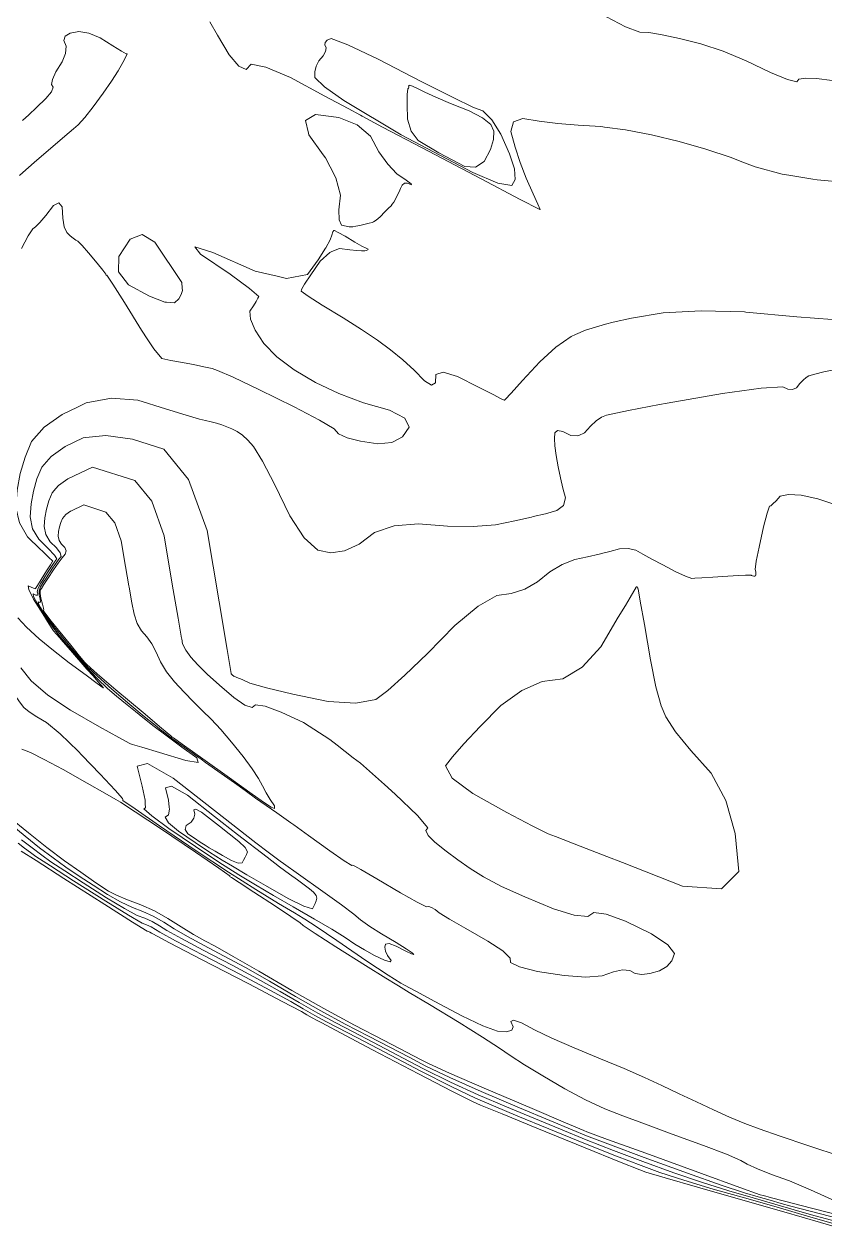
# Model space of a CAD drawing. Header units: inches. Extents: x 1337389 to 1347141, y 407035 to 414577.
# Drawn here: x 1342552 to 1343262, y 408949 to 410020 of the extents above; entities that cross this region are included whole.
import ezdxf

# ---------------------------------------------------------------- set-up
doc = ezdxf.new("R2010")
doc.units = ezdxf.units.IN
doc.header["$MEASUREMENT"] = 0
doc.layers.add('Topo', color=7, linetype='Continuous', lineweight=15, true_color=0x459900)

msp = doc.modelspace()

# ---------------------------------------------------------------- linework, layer by layer
at = {"layer": 'Topo'}
for p, q in [((1343064.7611, 409928.9399, 755), (1343066.3519, 409928.732, 755)), ((1342828.1339, 409883.6719, 755), (1342822.988, 409893.548, 755)), ((1342691.5111, 409790.7089, 750), (1342691.903, 409785.893, 750)), ((1342579.178, 409540.8151, 735), (1342580.2859, 409542.423, 735)), ((1342829.386, 409380.358, 735), (1342843.551, 409369.2599, 735)), ((1342720.356, 409317.3091, 745), (1342740.9679, 409301.19, 745))]:
    msp.add_line(p, q, dxfattribs=at)
for points, elevation in [([(1342980.9019, 410073.5678), (1342983.4881, 410072.8039), (1342998.942, 410066.629), (1343012.3561, 410059.45), (1343028.3599, 410050.3441), (1343046.955, 410039.312), (1343068.1389, 410026.3531), (1343084.9759, 410017.5541), (1343097.4668, 410012.9141), (1343105.61, 410012.4319), (1343109.1269, 410011.8701)], 760), ([(1342716.483, 410021.893), (1342723.2151, 410010.214), (1342733.6269, 409992.7831), (1342742.0391, 409982.6598), (1342748.4501, 409979.8451), (1342752.8599, 409984.338), (1342765.965, 409981.8978), (1342787.7639, 409972.5261), (1342818.258, 409956.22), (1342839.013, 409945.093), (1342850.029, 409939.1459), (1342851.305, 409938.3779), (1342869.5258, 409928.7211), (1342904.691, 409910.1741), (1342956.8, 409882.7391), (1342991.57, 409864.5081), (1343009.0019, 409855.4799), (1343009.0959, 409855.6561), (1343007.0989, 409860.3639), (1343003.0132, 409869.6042), (1342996.8351, 409883.376), (1342991.48, 409897.1611), (1342986.9449, 409910.9611), (1342983.2331, 409924.7741), (1342985.57, 409933.1998), (1342993.955, 409936.237), (1343008.3899, 409933.8861), (1343024.7339, 409931.9211), (1343042.9861, 409930.3421), (1343063.146, 409929.1501), (1343064.7611, 409928.9399)], 755), ([(1342550.399, 409934.4411), (1342555.7449, 409939.55), (1342562.5579, 409946.053), (1342570.838, 409953.9501), (1342575.8359, 409959.986), (1342577.55, 409964.1609), (1342575.9811, 409966.4749), (1342576.7691, 409970.9649), (1342579.915, 409977.6308), (1342585.4179, 409986.4732), (1342588.4212, 409994.078), (1342588.9239, 410000.4451), (1342586.9279, 410005.5751), (1342588.169, 410009.444), (1342592.6459, 410012.0511), (1342600.361, 410013.3969), (1342609.224, 410011.974), (1342619.2361, 410007.7811), (1342630.3948, 410000.8181), (1342638.071, 409996.1169), (1342642.2631, 409993.6759), (1342642.9718, 409993.4959), (1342641.9919, 409990.904), (1342639.3249, 409985.901), (1342634.968, 409978.487), (1342629.1102, 409969.445), (1342621.749, 409958.7781), (1342612.8859, 409946.4831), (1342605.543, 409937.1171), (1342599.7209, 409930.6779), (1342595.418, 409927.1669), (1342587.8668, 409920.7541), (1342577.066, 409911.439), (1342563.016, 409899.2219), (1342553.1809, 409890.627), (1342547.5599, 409885.6538)], 755), ([(1343109.1269, 410011.8701), (1343117.3389, 410010.5571), (1343132.6552, 410007.288), (1343151.5571, 410002.626), (1343171.337, 409996.019), (1343191.9948, 409987.4669), (1343213.5309, 409976.9708), (1343228.475, 409970.7619), (1343236.8269, 409968.8391), (1343238.586, 409971.202), (1343244.3659, 409972.1573), (1343254.167, 409971.7029), (1343267.9889, 409969.839)], 760), ([(1342803.905, 409923.2068), (1342801.3099, 409934.6441), (1342810.1609, 409939.7219), (1342830.7509, 409937.1482), (1342846.9749, 409930.8011), (1342858.8311, 409920.6791), (1342866.3191, 409906.7829), (1342874.0967, 409895.648), (1342882.1619, 409887.2739), (1342890.5168, 409881.6591), (1342894.8879, 409878.3951), (1342895.2761, 409877.4801), (1342891.68, 409878.9149), (1342888.8551, 409878.85), (1342886.801, 409877.286), (1342885.5161, 409874.221), (1342884.0981, 409871.0947), (1342882.5448, 409867.9088), (1342880.858, 409864.6608), (1342879.37, 409862.076), (1342878.0811, 409860.153), (1342876.9919, 409858.8919), (1342874.8219, 409856.6471), (1342871.5719, 409853.4171), (1342867.241, 409849.2021), (1342863.903, 409846.2498), (1342861.558, 409844.56), (1342860.206, 409844.133), (1342857.7369, 409843.4741), (1342854.1509, 409842.584), (1342849.4489, 409841.463), (1342845.7899, 409840.6949), (1342843.1749, 409840.2799), (1342840.0309, 409840.1561)], 755), ([(1343066.3519, 409928.732), (1343084.7949, 409926.33), (1343107.9338, 409921.882), (1343132.5098, 409915.8199)], 755), ([(1342816.9439, 409904.1561), (1342804.1979, 409921.915), (1342803.905, 409923.2068)], 755), ([(1343132.5098, 409915.8199), (1343132.563, 409915.8069), (1343156.0829, 409909.0421), (1343178.4929, 409901.5862), (1343188.025, 409897.9402)], 755), ([(1342822.988, 409893.548), (1342818.827, 409901.5331), (1342816.9439, 409904.1561)], 755), ([(1343188.025, 409897.9402), (1343199.7929, 409893.4398), (1343223.9019, 409887.028), (1343229.705, 409886.0201)], 755), ([(1342840.0309, 409840.1561), (1342833.058, 409841.6941), (1342831.1651, 409846.5059), (1342830.8659, 409855.3599), (1342832.16, 409868.2559), (1342828.147, 409883.647), (1342828.1339, 409883.6719)], 755), ([(1343229.705, 409886.0201), (1343250.8201, 409882.351), (1343254.92, 409881.9449)], 755), ([(1343254.92, 409881.9449), (1343280.5471, 409879.409), (1343302.7231, 409876.9351), (1343317.3461, 409874.9301), (1343324.4181, 409873.393), (1343330.193, 409872.3089), (1343334.6719, 409871.676), (1343337.855, 409871.4971), (1343340.6878, 409870.3229), (1343343.1721, 409868.154), (1343345.3061, 409864.9909), (1343345.6681, 409861.8359), (1343344.258, 409858.6889), (1343341.076, 409855.5501), (1343337.0729, 409846.408), (1343332.2502, 409831.2629), (1343326.6071, 409810.1169), (1343322.454, 409793.464), (1343319.7911, 409781.3049), (1343318.6181, 409773.6411), (1343321.1531, 409765.509), (1343327.3961, 409756.91), (1343337.3482, 409747.8429), (1343342.12, 409743.3871)], 755), ([(1342661.4259, 409739.9831), (1342655.798, 409748.443), (1342640.5581, 409773.0641), (1342630.304, 409789.3858), (1342625.0371, 409797.409), (1342624.7549, 409797.134), (1342624.529, 409797.1849), (1342624.3571, 409797.5621), (1342624.2392, 409798.2639), (1342621.6031, 409801.7761), (1342616.448, 409808.0979), (1342608.7733, 409817.2289), (1342603.061, 409823.663), (1342599.3119, 409827.3981), (1342597.5251, 409828.4351), (1342595.3119, 409830.0519), (1342592.674, 409832.249), (1342589.609, 409835.0271), (1342587.3591, 409840.2139), (1342585.9221, 409847.811), (1342585.2979, 409857.818), (1342582.607, 409861.5771), (1342577.8491, 409859.0891), (1342571.0231, 409850.353), (1342565.6908, 409844.019), (1342561.855, 409840.0867), (1342559.513, 409838.5561), (1342555.371, 409832.1939), (1342549.429, 409821)], 750), ([(1342677.8261, 409773.36), (1342676.4741, 409773.487), (1342662.901, 409778.8241), (1342644.365, 409788.6901), (1342635.3181, 409800.3611), (1342635.7598, 409813.8339), (1342645.6919, 409829.111), (1342656.301, 409833.3312), (1342667.586, 409826.4948), (1342691.5111, 409790.7089)], 750), ([(1342851.1889, 409823.1841), (1342844.9572, 409826.74), (1342836.256, 409831.855), (1342830.263, 409835.282), (1342826.9791, 409837.021), (1342826.403, 409837.0731), (1342825.5491, 409835.684), (1342824.4179, 409832.8559), (1342823.01, 409828.5879), (1342819.1732, 409821.6637)], 750), ([(1342776.1301, 409796.3639), (1342756.4689, 409800.9509), (1342719.1301, 409817.3759), (1342702.989, 409822.3781), (1342708.046, 409815.9569), (1342734.301, 409798.1139), (1342751.531, 409785.6411), (1342759.7351, 409778.5399), (1342758.914, 409776.811), (1342757.326, 409774.042), (1342754.9718, 409770.2351), (1342751.852, 409765.3889), (1342752.3641, 409758.1769), (1342756.5089, 409748.5989), (1342764.287, 409736.656), (1342775.8159, 409724.9121), (1342791.0961, 409713.3689), (1342810.1278, 409702.0241), (1342830.582, 409692.299), (1342852.456, 409684.1908), (1342875.7519, 409677.7021), (1342889.2821, 409670.481), (1342893.046, 409662.5269), (1342887.0441, 409653.841), (1342879.5872, 409649.813)], 750), ([(1342819.1732, 409821.6637), (1342818.9829, 409821.3219), (1342812.3381, 409811.0561), (1342803.073, 409797.7909), (1342784.4508, 409794.4229), (1342776.1301, 409796.3639)], 750), ([(1342798.016, 409785.2179), (1342800.3829, 409789.2341), (1342805.9462, 409797.6869), (1342814.2259, 409809.7609), (1342822.722, 409817.4829), (1342824.5061, 409818.1731)], 750), ([(1342824.5061, 409818.1731), (1342831.4351, 409820.8539), (1342840.364, 409819.874), (1342846.8149, 409819.2139), (1342850.786, 409818.8751), (1342852.278, 409818.8561), (1342853.693, 409819.0067), (1342855.0289, 409819.3289), (1342856.2881, 409819.821), (1342856.6951, 409820.2951), (1342856.2501, 409820.7502), (1342854.954, 409821.1879), (1342851.1889, 409823.1841)], 750), ([(1342691.903, 409785.893), (1342692.086, 409783.6551), (1342691.062, 409780.0629), (1342688.7281, 409776.4049), (1342685.0828, 409772.6812), (1342677.8261, 409773.36)], 750), ([(1343040.6248, 409744.6581), (1343036.7302, 409742.9191), (1343023.1949, 409733.5789), (1343008.8478, 409720.578), (1342993.6881, 409703.9149), (1342983.4938, 409692.7168), (1342978.2661, 409686.982), (1342978.0018, 409686.7109), (1342977.7541, 409686.5429), (1342977.5198, 409686.4759), (1342977.301, 409686.5121), (1342976.733, 409686.7401), (1342975.815, 409687.1599), (1342974.5479, 409687.771), (1342967.476, 409691.3539), (1342954.5979, 409697.9082), (1342935.9149, 409707.4339), (1342923.317, 409711.245), (1342916.8051, 409709.34), (1342916.3789, 409701.721), (1342913.0061, 409699.7851), (1342906.6871, 409703.534), (1342897.4222, 409712.966), (1342887.372, 409722.1469), (1342876.5381, 409731.075), (1342864.9181, 409739.7511), (1342850.947, 409749.263), (1342834.624, 409759.6121), (1342815.9491, 409770.797), (1342803.543, 409778.657), (1342797.4048, 409783.193), (1342797.536, 409784.4031), (1342798.016, 409785.2179)], 750), ([(1343190.47, 409764.6719), (1343151.9281, 409765.793), (1343118.1519, 409763.9509), (1343090.163, 409759.114), (1343074.069, 409755.5171)], 750), ([(1343341.995, 409685.142), (1343338.5492, 409693.8238), (1343332.394, 409707.1091), (1343327.4701, 409715.0591), (1343323.7781, 409717.6759), (1343318.146, 409723.6341), (1343310.575, 409732.933), (1343301.0629, 409745.574), (1343293.6819, 409753.793), (1343288.4301, 409757.592), (1343285.3067, 409756.9709), (1343268.11, 409757.938), (1343236.8371, 409760.495), (1343191.489, 409764.642), (1343190.47, 409764.6719)], 750), ([(1343074.069, 409755.5171), (1343067.2629, 409753.9959), (1343049.452, 409748.5979), (1343040.6248, 409744.6581)], 750), ([(1342879.5872, 409649.813), (1342877.8361, 409648.8669), (1342865.4201, 409647.605), (1342849.7979, 409650.055), (1342838.1041, 409653.0879), (1342830.3391, 409656.7039), (1342826.5029, 409660.9041), (1342813.4468, 409668.849), (1342791.1711, 409680.54), (1342759.676, 409695.975), (1342737.031, 409706.7659), (1342723.2351, 409712.913), (1342718.2879, 409714.4139), (1342711.169, 409716.1141), (1342701.8792, 409718.0131), (1342690.4168, 409720.1111), (1342681.8959, 409721.689), (1342676.3159, 409722.746), (1342673.6781, 409723.2842), (1342666.838, 409731.8491), (1342661.4259, 409739.9831)], 750), ([(1343271.4491, 409713.755), (1343260.6341, 409711.602), (1343252.6232, 409709.662), (1343247.415, 409707.9369), (1343245.011, 409706.4259), (1343242.38, 409704.1829), (1343239.5242, 409701.2079), (1343236.4411, 409697.5012), (1343232.907, 409695.801), (1343228.9211, 409696.1079), (1343224.483, 409698.4219), (1343205.131, 409697.1319), (1343170.8669, 409692.2369), (1343121.689, 409683.738), (1343115.1301, 409682.5279)], 745), ([(1342599.082, 409680.3911), (1342585.503, 409673.856), (1342569.3599, 409662.404), (1342558.382, 409649.752), (1342552.5661, 409635.901), (1342548.3159, 409621.552), (1342545.63, 409606.704), (1342544.5087, 409591.3561), (1342547.5079, 409577.5231), (1342554.6261, 409565.2048), (1342565.8639, 409554.4009), (1342567.9439, 409552.3891)], 745), ([(1343003.0049, 409583.1348), (1343001.526, 409582.777), (1342986.792, 409579.4989), (1342969.6991, 409575.933), (1342949.7651, 409574.3131), (1342926.99, 409574.6369), (1342901.3739, 409576.907), (1342879.7828, 409575.017), (1342862.2149, 409568.9659), (1342848.6718, 409558.7559), (1342835.8301, 409552.741), (1342823.6869, 409550.9219), (1342812.245, 409553.2981), (1342800.1011, 409564.2479), (1342787.254, 409583.773), (1342773.705, 409611.8719), (1342762.9979, 409632.4367), (1342755.133, 409645.4701), (1342750.11, 409650.969), (1342745.2369, 409655.3809), (1342740.5151, 409658.7082), (1342735.9439, 409660.9488), (1342731.3971, 409662.8971), (1342726.8748, 409664.5539), (1342722.3779, 409665.9189), (1342717.577, 409667.2219), (1342712.4721, 409668.4629), (1342707.062, 409669.6419), (1342695.2851, 409673.0432), (1342677.1399, 409678.6679), (1342652.627, 409686.515), (1342629.1841, 409688.328), (1342606.8091, 409684.1087), (1342599.082, 409680.3911)], 745), ([(1343115.1301, 409682.5279), (1343087.4383, 409677.4179), (1343068.1118, 409673.275), (1343063.7111, 409671.3109), (1343058.9929, 409668.0401), (1343053.9562, 409663.462), (1343048.6021, 409657.5772), (1343043.5251, 409655.213)], 745), ([(1343043.5251, 409655.213), (1343042.7141, 409654.8361), (1343036.2911, 409655.2381), (1343029.334, 409658.7851), (1343024.605, 409659.5171), (1343022.1039, 409657.434), (1343021.8291, 409652.535), (1343022.252, 409645.881), (1343023.3731, 409637.4719), (1343025.1899, 409627.3068), (1343027.1721, 409617.6459), (1343029.3188, 409608.4891), (1343031.63, 409599.836), (1343029.8309, 409593.165), (1343023.923, 409588.476), (1343013.903, 409585.7698), (1343003.0049, 409583.1348)], 745), ([(1342579.0129, 409543.4511), (1342579.7968, 409544.5059), (1342580.7339, 409545.614), (1342578.5248, 409549.078), (1342573.171, 409554.8949), (1342564.67, 409563.067), (1342559.286, 409572.385), (1342557.0181, 409582.848), (1342557.865, 409594.457), (1342559.8971, 409605.689), (1342563.1119, 409616.5428), (1342567.5111, 409627.0188), (1342575.815, 409636.589), (1342588.0249, 409645.252), (1342604.141, 409653.007), (1342606.563, 409653.2761)], 740), ([(1342606.563, 409653.2761), (1342624.1019, 409655.227), (1342647.9091, 409651.91), (1342675.56, 409643.059), (1342697.5471, 409616.059), (1342713.867, 409570.913), (1342724.523, 409507.6189), (1342731.64, 409465.351), (1342735.22, 409444.108), (1342735.2609, 409443.89), (1342735.378, 409443.6468), (1342735.5709, 409443.3809), (1342735.839, 409443.089), (1342736.203, 409442.7349), (1342736.6631, 409442.319), (1342737.2191, 409441.8389), (1342737.635, 409441.5541), (1342737.9101, 409441.4639), (1342738.0449, 409441.5669), (1342740.3909, 409440.5989), (1342744.9469, 409438.5589), (1342751.7139, 409435.447), (1342766.6979, 409431.1981), (1342789.901, 409425.8121), (1342821.3212, 409419.2869), (1342845.8281, 409417.6219), (1342863.423, 409420.816), (1342874.1051, 409428.87), (1342889.3619, 409442.531), (1342909.194, 409461.8), (1342933.6021, 409486.6761), (1342954.1061, 409503.8109), (1342970.7079, 409513.2058), (1342983.4071, 409514.8588), (1342995.4901, 409518.8909), (1343006.958, 409525.3007), (1343017.8099, 409534.0899), (1343028.7861, 409540.73), (1343039.8872, 409545.22), (1343051.1109, 409547.5611), (1343061.4441, 409549.8919), (1343064.9119, 409550.744)], 740), ([(1342579.9218, 409608.069), (1342582.27, 409610.7751), (1342590.5479, 409616.647), (1342612.3998, 409627.163)], 735), ([(1342612.3998, 409627.163), (1342649.8932, 409615.161), (1342664.7989, 409596.856), (1342675.8641, 409566.2491), (1342683.087, 409523.3379), (1342688.225, 409493.045), (1342691.2771, 409475.3681), (1342691.3988, 409474.7309)], 735), ([(1342580.2859, 409542.423), (1342580.2939, 409542.4352), (1342582.614, 409545.5578), (1342584.427, 409547.7039), (1342583.7141, 409550.981), (1342580.477, 409555.389), (1342574.7142, 409560.9299), (1342571.0641, 409567.247), (1342569.526, 409574.341), (1342570.101, 409582.2111), (1342571.4781, 409589.825), (1342573.6572, 409597.184), (1342576.64, 409604.2868), (1342579.9218, 409608.069)], 735), ([(1342592.9689, 409587.971), (1342593.07, 409588.0429), (1342604.542, 409593.5641)], 730), ([(1342604.542, 409593.5641), (1342624.2261, 409587.2628), (1342632.0509, 409577.6529), (1342637.8601, 409561.585), (1342641.6518, 409539.0571), (1342644.6441, 409521.7031)], 730), ([(1343064.9119, 409550.744), (1343070.8851, 409552.2122), (1343079.435, 409554.5221), (1343087.167, 409554.9001), (1343094.079, 409553.348), (1343100.173, 409549.8658), (1343108.1169, 409545.528), (1343117.91, 409540.334), (1343129.5518, 409534.2849), (1343138.165, 409530.288), (1343143.7508, 409528.3419), (1343146.3082, 409528.4479), (1343152.4511, 409528.801), (1343162.1801, 409529.4021), (1343175.4939, 409530.2499), (1343185.1681, 409530.8519), (1343191.203, 409531.206), (1343193.5989, 409531.3141), (1343195.2388, 409531.3609), (1343196.1249, 409531.3488), (1343196.2561, 409531.2748), (1343196.708, 409531.0709), (1343197.482, 409530.734), (1343198.5768, 409530.267), (1343199.441, 409530.2241), (1343200.0739, 409530.6061), (1343200.4759, 409531.4139), (1343200.5571, 409532.6179), (1343200.317, 409534.221), (1343199.757, 409536.2211), (1343200.7391, 409543.5381), (1343203.265, 409556.1729), (1343207.3332, 409574.1261), (1343210.42, 409586.2239), (1343212.523, 409592.4699), (1343213.6439, 409592.8621), (1343215.6101, 409594.459), (1343218.422, 409597.2609), (1343222.0779, 409601.2689), (1343229.461, 409602.866), (1343240.5691, 409602.0551), (1343255.404, 409598.8341), (1343268.663, 409594.638)], 740), ([(1342644.6441, 409521.7031), (1342644.8099, 409520.7379), (1342647.334, 409506.6279), (1342649.2239, 409496.7259), (1342652.05, 409488.423), (1342655.8111, 409481.721), (1342660.5079, 409476.6189), (1342664.876, 409470.3479), (1342668.9139, 409462.909), (1342672.6221, 409454.3012), (1342677.983, 409445.54), (1342684.9951, 409436.6272), (1342693.6588, 409427.561), (1342701.9751, 409419.0361), (1342709.9421, 409411.0509), (1342717.5621, 409403.6069), (1342726.0979, 409394.332), (1342735.5511, 409383.228), (1342745.9211, 409370.294), (1342753.953, 409359.4989), (1342759.6469, 409350.843), (1342763.0021, 409344.3258), (1342766.441, 409338.1002), (1342769.9631, 409332.163), (1342773.5691, 409326.5169), (1342773.7869, 409324.269), (1342770.616, 409325.419), (1342764.0561, 409329.9671), (1342751.8039, 409338.62), (1342733.8611, 409351.377), (1342710.2248, 409368.2401), (1342694.0428, 409379.7842), (1342685.313, 409386.01), (1342684.0361, 409386.919), (1342683.017, 409387.6572), (1342682.2579, 409388.2259), (1342681.759, 409388.624), (1342673.3891, 409395.665), (1342657.148, 409409.348), (1342633.0381, 409429.6739), (1342616.414, 409443.856), (1342607.2761, 409451.8929), (1342605.6251, 409453.7869), (1342600.8791, 409459.5309), (1342593.0381, 409469.125), (1342582.1021, 409482.5691), (1342574.505, 409492.0271), (1342570.2468, 409497.4991), (1342569.3261, 409498.9841), (1342568.8379, 409499.9201), (1342568.7811, 409500.306), (1342569.1551, 409500.143), (1342568.917, 409501.864), (1342568.0671, 409505.4709), (1342566.604, 409510.962), (1342565.9359, 409515.108), (1342566.063, 409517.9088), (1342566.985, 409519.365), (1342569.247, 409522.848), (1342572.852, 409528.3568), (1342577.797, 409535.893), (1342581.9899, 409541.9779), (1342585.431, 409546.6111), (1342588.12, 409549.7927), (1342588.9039, 409552.8841), (1342587.783, 409555.8839), (1342584.7581, 409558.7921), (1342582.8409, 409562.1091), (1342582.0339, 409565.8332), (1342582.3359, 409569.965), (1342583.059, 409573.9618), (1342584.203, 409577.825), (1342585.769, 409581.5542), (1342588.724, 409584.9599), (1342592.9689, 409587.971)], 730), ([(1342432.873, 409570.734), (1342432.8881, 409570.7262), (1342439.0138, 409563.696), (1342446.58, 409554.15), (1342455.587, 409542.0891), (1342466.0328, 409527.5128), (1342474.159, 409516.381), (1342479.963, 409508.6939), (1342483.4471, 409504.45), (1342487.2589, 409500.4951), (1342491.3991, 409496.8291), (1342495.8679, 409493.452), (1342503.8651, 409483.566), (1342515.3889, 409467.1731), (1342530.4419, 409444.271), (1342541.449, 409427.7759), (1342548.409, 409417.6869), (1342551.323, 409414.005), (1342556.1367, 409409.9298), (1342562.85, 409405.4608), (1342571.4629, 409400.599), (1342583.7261, 409390.4991), (1342599.639, 409375.1621), (1342602.9499, 409371.6799)], 735), ([(1342567.9439, 409552.3891), (1342573.336, 409547.174), (1342577.0409, 409543.5251), (1342576.98, 409543.4531), (1342576.9028, 409543.3482), (1342576.8079, 409543.211), (1342576.6961, 409543.0399), (1342574.9749, 409540.3261), (1342571.646, 409535.0691), (1342566.7071, 409527.2681), (1342563.4298, 409522.0079), (1342561.816, 409519.289), (1342561.8629, 409519.1122), (1342560.7821, 409519.4799), (1342558.5721, 409520.3921), (1342555.2341, 409521.8479), (1342555.7419, 409518.407), (1342560.096, 409510.0682), (1342568.297, 409496.8309), (1342573.9788, 409487.742), (1342577.142, 409482.8011), (1342577.7861, 409482.009), (1342583.0479, 409475.94), (1342586.3091, 409472.195)], 745), ([(1342564.3679, 409506.788), (1342564.2649, 409507.4868), (1342565.6269, 409506.892), (1342566.2049, 409507.736), (1342565.9991, 409510.0181), (1342565.0078, 409513.7379), (1342565.1011, 409517.4078), (1342566.2779, 409521.029), (1342568.538, 409524.6), (1342571.1571, 409528.674), (1342574.1331, 409533.252), (1342577.4671, 409538.3321), (1342579.178, 409540.8151)], 735), ([(1342568.2439, 409526.915), (1342570.0921, 409529.8339), (1342573.066, 409534.5001), (1342575.415, 409538.146), (1342577.1368, 409540.772), (1342578.5979, 409542.8909), (1342579.0129, 409543.4511)], 740), ([(1342560.0639, 409514.531), (1342562.0998, 409513.6418), (1342563.4931, 409513.6081), (1342563.9308, 409514.5651), (1342563.412, 409516.514), (1342564.2661, 409519.7081), (1342566.4919, 409524.148), (1342568.2439, 409526.915)], 740), ([(1343084.7419, 409504.472), (1343088.9102, 409511.4931), (1343094.198, 409520.4562), (1343094.3419, 409520.8109), (1343094.5238, 409521.0029), (1343094.7451, 409521.03), (1343095.265, 409520.7587)], 735), ([(1343095.265, 409520.7587), (1343095.455, 409520.3711), (1343095.605, 409520.0511), (1343095.8091, 409519.6059), (1343096.0682, 409519.034), (1343098.005, 409508.29), (1343101.618, 409487.373), (1343106.908, 409456.2841), (1343111.82, 409432.2718), (1343116.3531, 409415.3379), (1343120.509, 409405.482), (1343129.2911, 409392.2641), (1343142.7, 409375.6861), (1343160.7362, 409355.7469), (1343173.8702, 409331.2359), (1343182.103, 409302.1521), (1343184.836, 409274.5361)], 735), ([(1342579.688, 409481.6262), (1342578.7949, 409482.724), (1342574.154, 409489.1701), (1342568.9469, 409497.0532), (1342563.173, 409506.373), (1342560.107, 409512.2449), (1342559.7492, 409514.6679), (1342560.0639, 409514.531)], 740), ([(1342569.869, 409496.8919), (1342569.5969, 409497.276), (1342566.25, 409502.679), (1342564.4721, 409506.082), (1342564.3679, 409506.788)], 735), ([(1342673.8639, 409393.2572), (1342667.7982, 409398.0919), (1342658.239, 409405.957), (1342645.4191, 409416.6681), (1342629.339, 409430.224), (1342616.6411, 409441.53), (1342607.3259, 409450.584), (1342601.3919, 409457.3888), (1342594.935, 409465.0001), (1342587.9539, 409473.4199), (1342580.4491, 409482.6459), (1342574.3301, 409490.599), (1342569.869, 409496.8919)], 735), ([(1343068.271, 409281.701), (1343044.715, 409290.8572), (1343022.7461, 409299.3808), (1343016.4071, 409301.816), (1343002.0818, 409308.9792), (1342979.7739, 409320.872), (1342949.4799, 409337.494), (1342931.3279, 409351.237), (1342925.3179, 409362.1009), (1342931.4491, 409370.0871), (1342941.687, 409381.6791), (1342956.0309, 409396.8782), (1342974.4809, 409415.683), (1342992.8252, 409429.006), (1343011.0631, 409436.8479), (1343029.196, 409439.2092), (1343046.476, 409449.508), (1343062.9029, 409467.7459), (1343078.479, 409493.923), (1343084.7419, 409504.472)], 735), ([(1342612.789, 409441.817), (1342617.097, 409436.877), (1342621.9514, 409431.3163), (1342621.9919, 409431.2841), (1342622.0328, 409431.2501), (1342622.0913, 409431.1953), (1342622.0401, 409431.193), (1342621.9588, 409431.2209), (1342621.8461, 409431.2622), (1342621.7019, 409431.3168), (1342616.6122, 409435.0609), (1342606.5769, 409442.4948), (1342591.596, 409453.6192), (1342577.7866, 409464.4121), (1342565.1487, 409474.876), (1342553.6829, 409485.0101), (1342546.1041, 409493.501)], 745), ([(1342650.5759, 409410.1962), (1342643.0889, 409416.2499), (1342633.69, 409423.9881), (1342625.641, 409430.774), (1342616.8691, 409439.2029), (1342607.3751, 409449.275), (1342597.16, 409460.99), (1342588.9921, 409470.47), (1342582.8701, 409477.7139), (1342579.688, 409481.6262)], 740), ([(1342586.3091, 409472.195), (1342592.928, 409464.5921), (1342607.425, 409447.9662), (1342612.789, 409441.817)], 745), ([(1342691.3988, 409474.7309), (1342692.243, 409470.308), (1342694.9629, 409464.6791), (1342699.437, 409458.482), (1342705.665, 409451.717), (1342714.12, 409443.4959), (1342724.8021, 409433.8201), (1342737.7112, 409422.689), (1342747.361, 409416.0701), (1342753.7541, 409413.964), (1342756.889, 409416.37), (1342765.5402, 409414.9579), (1342773.8391, 409411.8929)], 735), ([(1342548.811, 409449.0039), (1342557.9671, 409437.434), (1342572.6342, 409424.8859), (1342592.8121, 409411.362), (1342618.5001, 409396.861), (1342635.8249, 409387.1169), (1342644.788, 409382.131), (1342645.389, 409381.9031), (1342646.0808, 409381.67), (1342646.8632, 409381.432), (1342647.7361, 409381.1901), (1342656.055, 409378.6651), (1342671.819, 409373.8569), (1342695.0289, 409366.7659), (1342706.0349, 409365.2161), (1342704.8372, 409369.2079), (1342691.435, 409378.7408), (1342678.4681, 409388.31), (1342665.935, 409397.9161), (1342653.8381, 409407.559), (1342650.5759, 409410.1962)], 740), ([(1342773.8391, 409411.8929), (1342779.7051, 409409.7269), (1342799.385, 409400.6781), (1342822.7579, 409385.5499), (1342829.386, 409380.358)], 735), ([(1342708.6299, 409367.9679), (1342696.4889, 409376.603), (1342683.661, 409385.9081), (1342674.0969, 409393.0711), (1342673.8639, 409393.2572)], 735), ([(1342549.8009, 409376.9609), (1342557.3399, 409373.9129), (1342569.4829, 409367.8492), (1342586.2291, 409358.77), (1342607.5789, 409346.674), (1342623.18, 409337.8412), (1342633.034, 409332.272), (1342637.14, 409329.9649), (1342650.2981, 409321.391), (1342672.51, 409306.5489), (1342703.7739, 409285.4388), (1342724.427, 409271.3299), (1342734.4671, 409264.2209), (1342733.8939, 409264.1121), (1342733.8639, 409263.8969), (1342734.3738, 409263.5759), (1342735.427, 409263.1479), (1342742.4719, 409258.6909), (1342755.511, 409250.2051), (1342774.5422, 409237.688), (1342788.1559, 409228.5669), (1342796.353, 409222.8419), (1342799.1308, 409220.5119), (1342809.7201, 409213.4498), (1342828.1191, 409201.6559), (1342854.3281, 409185.1307), (1342872.2957, 409173.8531), (1342882.0229, 409167.824), (1342883.5077, 409167.0419), (1342893.219, 409161.202), (1342911.1567, 409150.3022), (1342937.3209, 409134.342), (1342957.9499, 409121.515), (1342973.0439, 409111.8198), (1342982.602, 409105.2571), (1342995.4419, 409097.038), (1343011.5653, 409087.1632), (1343030.969, 409075.633), (1343049.2799, 409065.8961), (1343066.496, 409057.9529), (1343082.6181, 409051.804), (1343102.5759, 409044.3319), (1343126.371, 409035.5361), (1343154.0019, 409025.4171), (1343174.284, 409017.5848), (1343187.2159, 409012.0412), (1343192.799, 409008.7841), (1343201.8291, 409004.7), (1343214.3061, 408999.789), (1343230.2302, 408994.0509), (1343248.9731, 408986.202), (1343270.5359, 408976.242)], 735), ([(1342602.9499, 409371.6799), (1342619.2031, 409354.586), (1342632.3199, 409340.578), (1342638.989, 409333.136), (1342639.2131, 409332.2611), (1342639.3379, 409331.66), (1342639.3653, 409331.334), (1342639.294, 409331.282), (1342650.097, 409323.8439), (1342671.774, 409309.0201), (1342704.3231, 409286.8099), (1342732.7667, 409267.9321), (1342757.103, 409252.3837), (1342777.333, 409240.167), (1342791.32, 409231.738), (1342799.0631, 409227.0959), (1342800.563, 409226.2399), (1342810.4962, 409219.603), (1342828.863, 409207.184), (1342855.6639, 409188.9829), (1342874.6051, 409176.328), (1342885.686, 409169.2169), (1342888.9081, 409167.6509), (1342898.9929, 409162.3011), (1342915.9411, 409153.166), (1342939.753, 409140.246), (1342958.269, 409131.4621), (1342971.489, 409126.8141), (1342979.4141, 409126.3022), (1342983.991, 409127.5801), (1342985.2191, 409130.649), (1342983.0998, 409135.5072), (1342985.543, 409136.6801), (1342992.5481, 409134.1679), (1343004.114, 409127.971), (1343019.671, 409120.6061), (1343039.2169, 409112.0738), (1343062.7541, 409102.3741), (1343083.5788, 409093.54), (1343101.6918, 409085.573), (1343117.0939, 409078.4711), (1343132.424, 409071.321), (1343147.6821, 409064.124), (1343162.8669, 409056.878), (1343177.2129, 409050.4681), (1343190.718, 409044.893), (1343203.382, 409040.153), (1343221.9809, 409033.6559), (1343246.5149, 409025.403), (1343276.983, 409015.394)], 735), ([(1342843.551, 409369.2599), (1342849.8251, 409364.3451), (1342871.1229, 409345.455)], 735), ([(1342659.169, 409328.786), (1342658.943, 409331.674), (1342656.3991, 409343.971), (1342651.836, 409361.8669), (1342660.9919, 409364.2579), (1342683.8661, 409351.1458), (1342757.054, 409293.911)], 740), ([(1342790.8347, 409309.7991), (1342788.188, 409311.6961), (1342775.68, 409320.551), (1342766.3411, 409327.026), (1342756.968, 409333.5881), (1342747.56, 409340.237), (1342738.1179, 409346.9731), (1342726.4588, 409355.2789), (1342712.5829, 409365.156), (1342708.6299, 409367.9679)], 735), ([(1342680.397, 409325.4251), (1342679.7121, 409331.655), (1342676.9339, 409342.546), (1342682.5059, 409344.0009), (1342696.428, 409336.0208), (1342720.356, 409317.3091)], 745), ([(1342871.1229, 409345.455), (1342880.5849, 409337.0631), (1342900.5078, 409318.0299), (1342909.5941, 409307.2489), (1342907.842, 409304.7169), (1342909.9572, 409300.421), (1342915.939, 409294.361), (1342925.7869, 409286.5371), (1342936.2229, 409278.818), (1342947.2472, 409271.2029), (1342958.858, 409263.692), (1342975.008, 409255.223), (1342995.6958, 409245.7939), (1343020.9228, 409235.4061), (1343039.497, 409229.6538), (1343051.4189, 409228.539), (1343056.6878, 409232.0611), (1343067.8521, 409230.6631), (1343084.9101, 409224.345), (1343107.862, 409213.1082), (1343122.3601, 409203.507), (1343128.404, 409195.545), (1343125.994, 409189.2189), (1343121.5482, 409184.1609), (1343115.065, 409180.3711), (1343106.5449, 409177.8469), (1343099.3201, 409177.0359), (1343093.39, 409177.9351), (1343088.7549, 409180.547), (1343082.344, 409181.0761), (1343074.156, 409179.521), (1343064.1909, 409175.8839), (1343049.632, 409174.727), (1343030.4781, 409176.0501), (1343006.73, 409179.8519), (1342990.855, 409183.7169), (1342982.8539, 409187.6431), (1342982.7258, 409191.632), (1342976.0709, 409198), (1342962.8869, 409206.7481), (1342943.1739, 409217.8761), (1342928.8058, 409226.2389), (1342919.782, 409231.8371), (1342916.1018, 409234.6711), (1342912.979, 409236.486), (1342910.413, 409237.283), (1342908.403, 409237.061), (1342900.0791, 409241.1099), (1342885.439, 409249.4286), (1342864.4851, 409262.02), (1342850.2961, 409270.2608), (1342845.0031, 409273.0349)], 735), ([(1342781.6629, 409275.5071), (1342795.0669, 409265.916), (1342816.6578, 409250.629), (1342833.005, 409238.8042), (1342844.109, 409230.4412), (1342849.9689, 409225.541), (1342858.1471, 409219.7379), (1342868.6431, 409213.033), (1342881.4558, 409205.4251), (1342890.4798, 409199.8441), (1342895.714, 409196.2879), (1342897.1571, 409194.758), (1342895.2581, 409195.2539), (1342890.015, 409197.7761), (1342881.4279, 409202.323), (1342875.4691, 409204.4011), (1342872.137, 409204.009), (1342871.4319, 409201.1471), (1342872.0269, 409197.7878), (1342873.9231, 409193.933), (1342877.1189, 409189.5809), (1342876.2429, 409188.1409), (1342871.2929, 409189.6139), (1342862.2688, 409193.999), (1342853.4489, 409198.8268), (1342844.8321, 409204.0979), (1342836.4191, 409209.8121), (1342824.5372, 409217.199), (1342809.1882, 409226.257), (1342790.37, 409236.9882), (1342772.9241, 409247.1011), (1342756.8499, 409256.5969), (1342742.1481, 409265.4759), (1342724.4601, 409276.7751), (1342703.7881, 409290.4959), (1342680.1322, 409306.6369), (1342664.8589, 409317.7641), (1342657.9712, 409323.877), (1342659.4669, 409324.9761), (1342659.169, 409328.786)], 740), ([(1342740.9679, 409301.19), (1342767.0389, 409281.0159), (1342778.0721, 409272.6318), (1342787.1019, 409265.9518), (1342794.1299, 409260.9761), (1342800.0159, 409256.655), (1342804.7592, 409252.9891), (1342808.3589, 409249.978), (1342810.5321, 409247.2081), (1342811.2782, 409244.677), (1342810.5973, 409242.3862), (1342809.7091, 409240.0711), (1342808.6139, 409237.732), (1342807.3118, 409235.3681), (1342799.7251, 409237.623), (1342785.854, 409244.4981), (1342765.698, 409255.9909), (1342749.2029, 409265.501), (1342736.3671, 409273.026), (1342727.192, 409278.567), (1342716.1541, 409285.6192), (1342703.2531, 409294.181), (1342688.49, 409304.2541), (1342679.6219, 409311.685), (1342676.648, 409316.4731), (1342679.5681, 409318.618), (1342680.5891, 409323.679), (1342680.397, 409325.4251)], 745), ([(1343284.509, 408960.9471), (1343249.719, 408969.7949), (1343225.919, 408975.872), (1343213.108, 408979.1779), (1343211.286, 408979.7129), (1343209.214, 408980.314), (1343206.8909, 408980.9802), (1343204.318, 408981.7111), (1343186.1189, 408988.2011), (1343152.2941, 409000.4469), (1343102.8439, 409018.4511), (1343068.953, 409030.83), (1343050.623, 409037.5841), (1343047.854, 409038.7141), (1343031.7309, 409045.5511), (1343002.2559, 409058.097), (1342959.427, 409076.352), (1342928.728, 409089.6559), (1342910.157, 409098.008), (1342903.7152, 409101.4099), (1342890.6418, 409108.215), (1342870.9382, 409118.424), (1342844.6039, 409132.0371), (1342817.2779, 409146.8478), (1342788.96, 409162.8571), (1342759.651, 409180.064), (1342737.0549, 409193.122), (1342721.1741, 409202.0299), (1342712.0069, 409206.7881), (1342701.9341, 409212.505), (1342690.9561, 409219.1809), (1342679.072, 409226.8149), (1342667.18, 409233.3911), (1342655.2778, 409238.909), (1342643.367, 409243.3699), (1342633.7559, 409247.4081), (1342626.444, 409251.025), (1342621.4321, 409254.221), (1342613.2511, 409259.7681), (1342601.9021, 409267.6671), (1342587.384, 409277.918), (1342571.9269, 409289.5589), (1342555.532, 409302.5902), (1342538.199, 409317.0091)], 735), ([(1343302.3659, 408953.1959), (1343257.8729, 408964.6229), (1343231.3841, 408971.5821), (1343222.8979, 408974.073), (1343213.2459, 408976.8702), (1343202.4279, 408979.973), (1343190.4431, 408983.3809), (1343169.6269, 408990.3221), (1343139.9821, 409000.7971), (1343101.505, 409014.806), (1343071.5981, 409025.8799), (1343050.26, 409034.019), (1343037.4909, 409039.224), (1343017.6699, 409047.514), (1342990.797, 409058.8898), (1342956.8719, 409073.35), (1342929.256, 409085.629), (1342907.951, 409095.727), (1342892.956, 409103.6441), (1342876.0178, 409112.5101), (1342857.1359, 409122.3259), (1342836.311, 409133.0908), (1342814.701, 409144.804), (1342792.3069, 409157.4639), (1342769.129, 409171.0708), (1342747.8929, 409183.1452), (1342728.598, 409193.6861), (1342711.244, 409202.6941), (1342696.599, 409210.6761), (1342684.6621, 409217.6308), (1342675.434, 409223.5589), (1342666.1981, 409228.666), (1342656.9559, 409232.951), (1342647.7062, 409236.4149), (1342637.267, 409241.4481), (1342625.6378, 409248.0511), (1342612.8179, 409256.2237), (1342600.499, 409264.336), (1342588.6809, 409272.3869), (1342577.3629, 409280.379), (1342565.314, 409289.454), (1342552.533, 409299.612), (1342539.0211, 409310.8529)], 730), ([(1342845.0031, 409273.0349), (1342842.872, 409274.1522), (1342842.215, 409273.6941), (1342835.4939, 409277.9271), (1342822.7111, 409286.8489), (1342803.865, 409300.462), (1342790.8347, 409309.7991)], 735), ([(1342546.5349, 409293.655), (1342552.088, 409289.2418), (1342557.3231, 409285.3001), (1342562.24, 409281.828), (1342574.9959, 409273.4708), (1342595.5909, 409260.229), (1342624.024, 409242.1019), (1342644.2891, 409229.5268), (1342656.3851, 409222.5051), (1342660.3121, 409221.0339), (1342664.236, 409219.215), (1342668.1569, 409217.0469), (1342672.075, 409214.53), (1342685.929, 409207.0161), (1342709.719, 409194.506), (1342743.4452, 409177.0001), (1342769.5669, 409163.192), (1342788.0861, 409153.0851), (1342799.001, 409146.6769), (1342809.5471, 409140.715), (1342819.724, 409135.1989), (1342829.5309, 409130.1291), (1342846.7688, 409121.1), (1342871.4392, 409108.111), (1342903.54, 409091.1631), (1342930.314, 409077.5739), (1342951.7599, 409067.3451), (1342967.8799, 409060.474), (1342989.5491, 409051.441), (1343016.7669, 409040.2458), (1343049.5339, 409026.8891), (1343076.888, 409015.9789), (1343098.829, 409007.5152), (1343115.357, 409001.4981), (1343136.6441, 408994.566), (1343162.6922, 408986.7199), (1343193.501, 408977.9591), (1343221.311, 408969.9838), (1343246.123, 408962.7939), (1343267.9371, 408956.3901)], 720), ([(1343275.212, 408957.0907), (1343249.661, 408963.986), (1343234.5111, 408968.434), (1343217.279, 408973.4272), (1343197.964, 408978.9659), (1343176.5681, 408985.0502), (1343153.1359, 408992.444), (1343127.669, 409001.1482), (1343100.1669, 409011.16), (1343074.2431, 409020.9289), (1343049.897, 409030.454), (1343027.129, 409039.7351), (1343003.6101, 409049.4781), (1342979.3379, 409059.682), (1342954.316, 409070.3469), (1342929.785, 409081.6019), (1342905.7448, 409093.445), (1342882.1981, 409105.8769), (1342861.3941, 409116.805), (1342843.3331, 409126.227), (1342828.0168, 409134.145), (1342812.1241, 409142.7591), (1342795.6539, 409152.07), (1342778.6079, 409162.0782), (1342758.7299, 409173.169), (1342736.021, 409185.3429), (1342710.4819, 409198.6001), (1342691.2639, 409208.8459), (1342678.369, 409216.0801), (1342671.7949, 409220.303), (1342665.217, 409223.9401), (1342658.634, 409226.993), (1342652.046, 409229.4601), (1342640.778, 409235.488), (1342624.831, 409245.0769), (1342604.2041, 409258.2261), (1342587.7481, 409268.9031), (1342575.4611, 409277.108), (1342567.3431, 409282.839), (1342558.7011, 409289.348), (1342549.5339, 409296.633)], 725), ([(1342757.054, 409293.911), (1342768.0021, 409285.4388), (1342778.849, 409277.5201), (1342781.6629, 409275.5071)], 740), ([(1342549.0189, 409286.5482), (1342562.2443, 409278.0389), (1342586.9771, 409262.2319), (1342623.218, 409239.1282), (1342647.8, 409223.567), (1342660.7239, 409215.5502), (1342661.9898, 409215.0762), (1342663.2551, 409214.489), (1342664.5179, 409213.7908), (1342665.781, 409212.9791), (1342680.5939, 409205.1869), (1342708.9559, 409190.412), (1342750.8689, 409168.6561), (1342780.4049, 409153.2158), (1342797.565, 409144.0921), (1342802.3491, 409141.283), (1342806.9702, 409138.6699), (1342811.4299, 409136.2531), (1342815.729, 409134.0312), (1342832.1448, 409125.3951), (1342860.6799, 409110.345), (1342901.334, 409088.8821), (1342930.8421, 409073.5469), (1342949.205, 409064.3419), (1342956.4211, 409061.2661), (1342975.488, 409053.4041), (1343006.405, 409040.7569), (1343049.1709, 409023.324), (1343079.5341, 409011.0281), (1343097.491, 409003.8701), (1343103.044, 409001.848), (1343120.1531, 408996.6881), (1343148.8169, 408988.389), (1343189.0381, 408976.9529), (1343225.344, 408966.541), (1343257.736, 408957.155), (1343286.2131, 408948.793)], 715), ([(1343176.361, 409259.4139), (1343169.9131, 409252.9589), (1343135.5389, 409255.5419), (1343082.3118, 409276.2441), (1343068.271, 409281.701)], 735), ([(1343184.836, 409274.5361), (1343185.4341, 409268.496), (1343176.361, 409259.4139)], 735)]:
    msp.add_lwpolyline(points, dxfattribs=dict(at, elevation=elevation))
for points, elevation in [([(1342886.014, 409921.722), (1342835.0611, 409952.3739), (1342818.046, 409964.2768), (1342809.4919, 409972.7579), (1342809.3991, 409977.8159), (1342810.592, 409982.685), (1342813.07, 409987.3651), (1342816.8331, 409991.856), (1342818.9598, 409995.7211), (1342819.4509, 409998.9632), (1342818.3041, 410001.5789), (1342818.648, 410003.8359), (1342820.48, 410005.7341), (1342823.8012, 410007.271), (1342838.797, 410001.691), (1342865.4662, 409988.9919), (1342903.808, 409969.175), (1342932.0708, 409954.8981), (1342950.2541, 409946.1621), (1342958.358, 409942.966), (1342966.3661, 409935.026), (1342974.2789, 409922.341), (1342982.097, 409904.9121), (1342986.3629, 409891.517), (1342987.0771, 409882.156), (1342984.2381, 409876.8291), (1342971.7473, 409878.8579), (1342949.6041, 409888.2421)], 760), ([(1342919.4461, 409905.8349), (1342901.047, 409916.903), (1342894.8339, 409924.964), (1342891.607, 409935.5502), (1342891.3659, 409948.6629), (1342891.4151, 409957.6539), (1342891.752, 409962.523), (1342892.3782, 409963.27), (1342892.7319, 409963.9131), (1342892.8141, 409964.452), (1342892.6231, 409964.888), (1342892.6799, 409965.263), (1342892.985, 409965.5789), (1342893.5381, 409965.8349), (1342896.0331, 409964.9058), (1342900.47, 409962.7931), (1342906.8501, 409959.4961), (1342916.6091, 409955.127), (1342929.7457, 409949.6849), (1342946.263, 409943.172), (1342958.1471, 409936.8831), (1342965.4001, 409930.817), (1342968.0211, 409924.9739), (1342967.9061, 409917.587), (1342965.0571, 409908.655), (1342959.4739, 409898.177), (1342951.9239, 409893.207), (1342942.409, 409893.7448)], 765), ([(1342724.882, 409308.4683), (1342742.1493, 409295.107), (1342747.563, 409289.8338), (1342749.7579, 409285.9691), (1342748.7339, 409283.5131), (1342747.5919, 409281.04), (1342746.3309, 409278.551), (1342744.9521, 409276.0471), (1342741.3619, 409275.9011), (1342735.56, 409278.1129), (1342727.5461, 409282.6831), (1342720.9868, 409286.464), (1342715.8841, 409289.4559), (1342712.236, 409291.6589), (1342707.8471, 409294.4622), (1342702.718, 409297.8667), (1342696.849, 409301.872), (1342694.3839, 409305.606), (1342695.3239, 409309.069), (1342699.67, 409312.261), (1342702.2358, 409315.6841), (1342703.0239, 409319.3389), (1342702.0331, 409323.225), (1342704.0209, 409323.7449), (1342708.9889, 409320.897)], 750)]:
    msp.add_lwpolyline(points, close=True, dxfattribs=dict(at, elevation=elevation))

doc.saveas('drawing.dxf')
